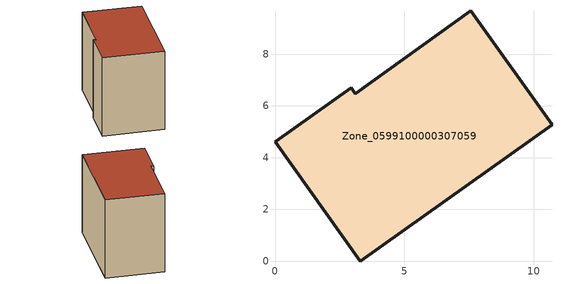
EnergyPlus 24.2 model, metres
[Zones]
Zone_0599100000307059
 floor ground (C_G): 0,4.62 2.94,6.71 3.1,6.48 7.57,9.68 10.71,5.28 3.3,0 z0
 wall outside (C_F): 2.94,6.71 0,4.62 3.3,0 10.71,5.28 7.57,9.68 3.1,6.48 2.94,6.71 z0:7.73
 roof outside (C_R): 10.71,5.28 7.57,9.68 3.1,6.48 2.94,6.71 0,4.62 3.3,0 z7.73
[BUILDING]
Pand.0599100000307059: North Axis=0; Terrain=City; Loads Convergence Tolerance Value=0.04; Temperature Convergence Tolerance Value=0.4; Solar Distribution=FullExterior; Maximum Number of Warmup Days=25; Minimum Number of Warmup Days=1
[Site:Location]
Rotterdam.The.Hague.AP_ZH_NLD Design_Conditions: Latitude=51.96; Longitude=4.45; Time Zone=1; Elevation=-4.5
[SITE:GROUNDTEMPERATURE:BUILDINGSURFACE]
18, 18, 18, 18, 18, 18, 18, 18, 18, 18, 18, 18
[MATERIAL] Thermal Absorptance=0.9; Solar Absorptance=0.7; Visible Absorptance=0.7
Name | Roughness | Thickness | Conductivity | Density | Specific Heat
G.TI.1975-1991 | MediumSmooth | 0.15 | 0.288461 | 540 | 1210
F.TI.1975-1991 | Rough | 0.3 | 0.230769 | 1920 | 840
R.TI.1975-1991 | MediumRough | 0.2 | 0.153846 | 1500 | 1000
[CONSTRUCTION]
C_G: G.TI.1975-1991
C_F: F.TI.1975-1991
C_R: R.TI.1975-1991
[ZONE]
Zone_0599100000307059: Type=1; Multiplier=1; Ceiling Height=Autocalculate; Volume=Autocalculate; Floor Area=autocalculate; Part of Total Floor Area=Yes
[ZONEINFILTRATION:DESIGNFLOWRATE]
Infil_Zone_0599100000307059: Zone or ZoneList or Space or SpaceList=Zone_0599100000307059; Schedule=AlwaysOn; Design Flow Rate Calculation Method=Flow/Area; Flow Rate per Floor Area=0.003; Constant Term Coefficient=1; Temperature Term Coefficient=0; Velocity Term Coefficient=0; Velocity Squared Term Coefficient=0
[HVACTEMPLATE:ZONE:IDEALLOADSAIRSYSTEM]
Zone_0599100000307059: Maximum Heating Supply Air Temperature=50; Minimum Cooling Supply Air Temperature=13; Maximum Heating Supply Air Humidity Ratio=0.0156; Minimum Cooling Supply Air Humidity Ratio=0.0077; Heating Limit=NoLimit; Cooling Limit=NoLimit; Dehumidification Control Type=ConstantSensibleHeatRatio; Cooling Sensible Heat Ratio=0.7; Dehumidification Setpoint=60; Humidification Control Type=None; Humidification Setpoint=30; Outdoor Air Method=None; Outdoor Air Flow Rate per Person=0.00944; Outdoor Air Flow Rate per Zone Floor Area=0; Outdoor Air Flow Rate per Zone=0; Demand Controlled Ventilation Type=None; Outdoor Air Economizer Type=NoEconomizer; Heat Recovery Type=None; Sensible Heat Recovery Effectiveness=0.7; Latent Heat Recovery Effectiveness=0.65
[ZONECONTROL:THERMOSTAT]
ThermostatControl_Zone_0599100000307059: Zone or ZoneList=Zone_0599100000307059; Control Type Schedule=DualSetpointControlType; Control 1=Thermostat_Zone_0599100000307059; Temperature Difference Between Cutout And Setpoint=0
[THERMOSTATSETPOINT:DUALSETPOINT]
Thermostat_Zone_0599100000307059: Heating Setpoint Temperature Schedule=HeatingSetpoint_Zone_0599100000307059; Cooling Setpoint Temperature Schedule=CoolingSetpoint_Zone_0599100000307059
[SCHEDULE:COMPACT]
HeatingSetpoint_Zone_0599100000307059: Through: 12/31, For: AllDays, Until: 24:00, 21
CoolingSetpoint_Zone_0599100000307059: Through: 12/31, For: AllDays, Until: 24:00, 24
DualSetpointControlType: Through: 12/31, For: AllDays, Until: 24:00, 4
AlwaysOn: Through: 12/31, For: AllDays, Until: 24:00, 1
